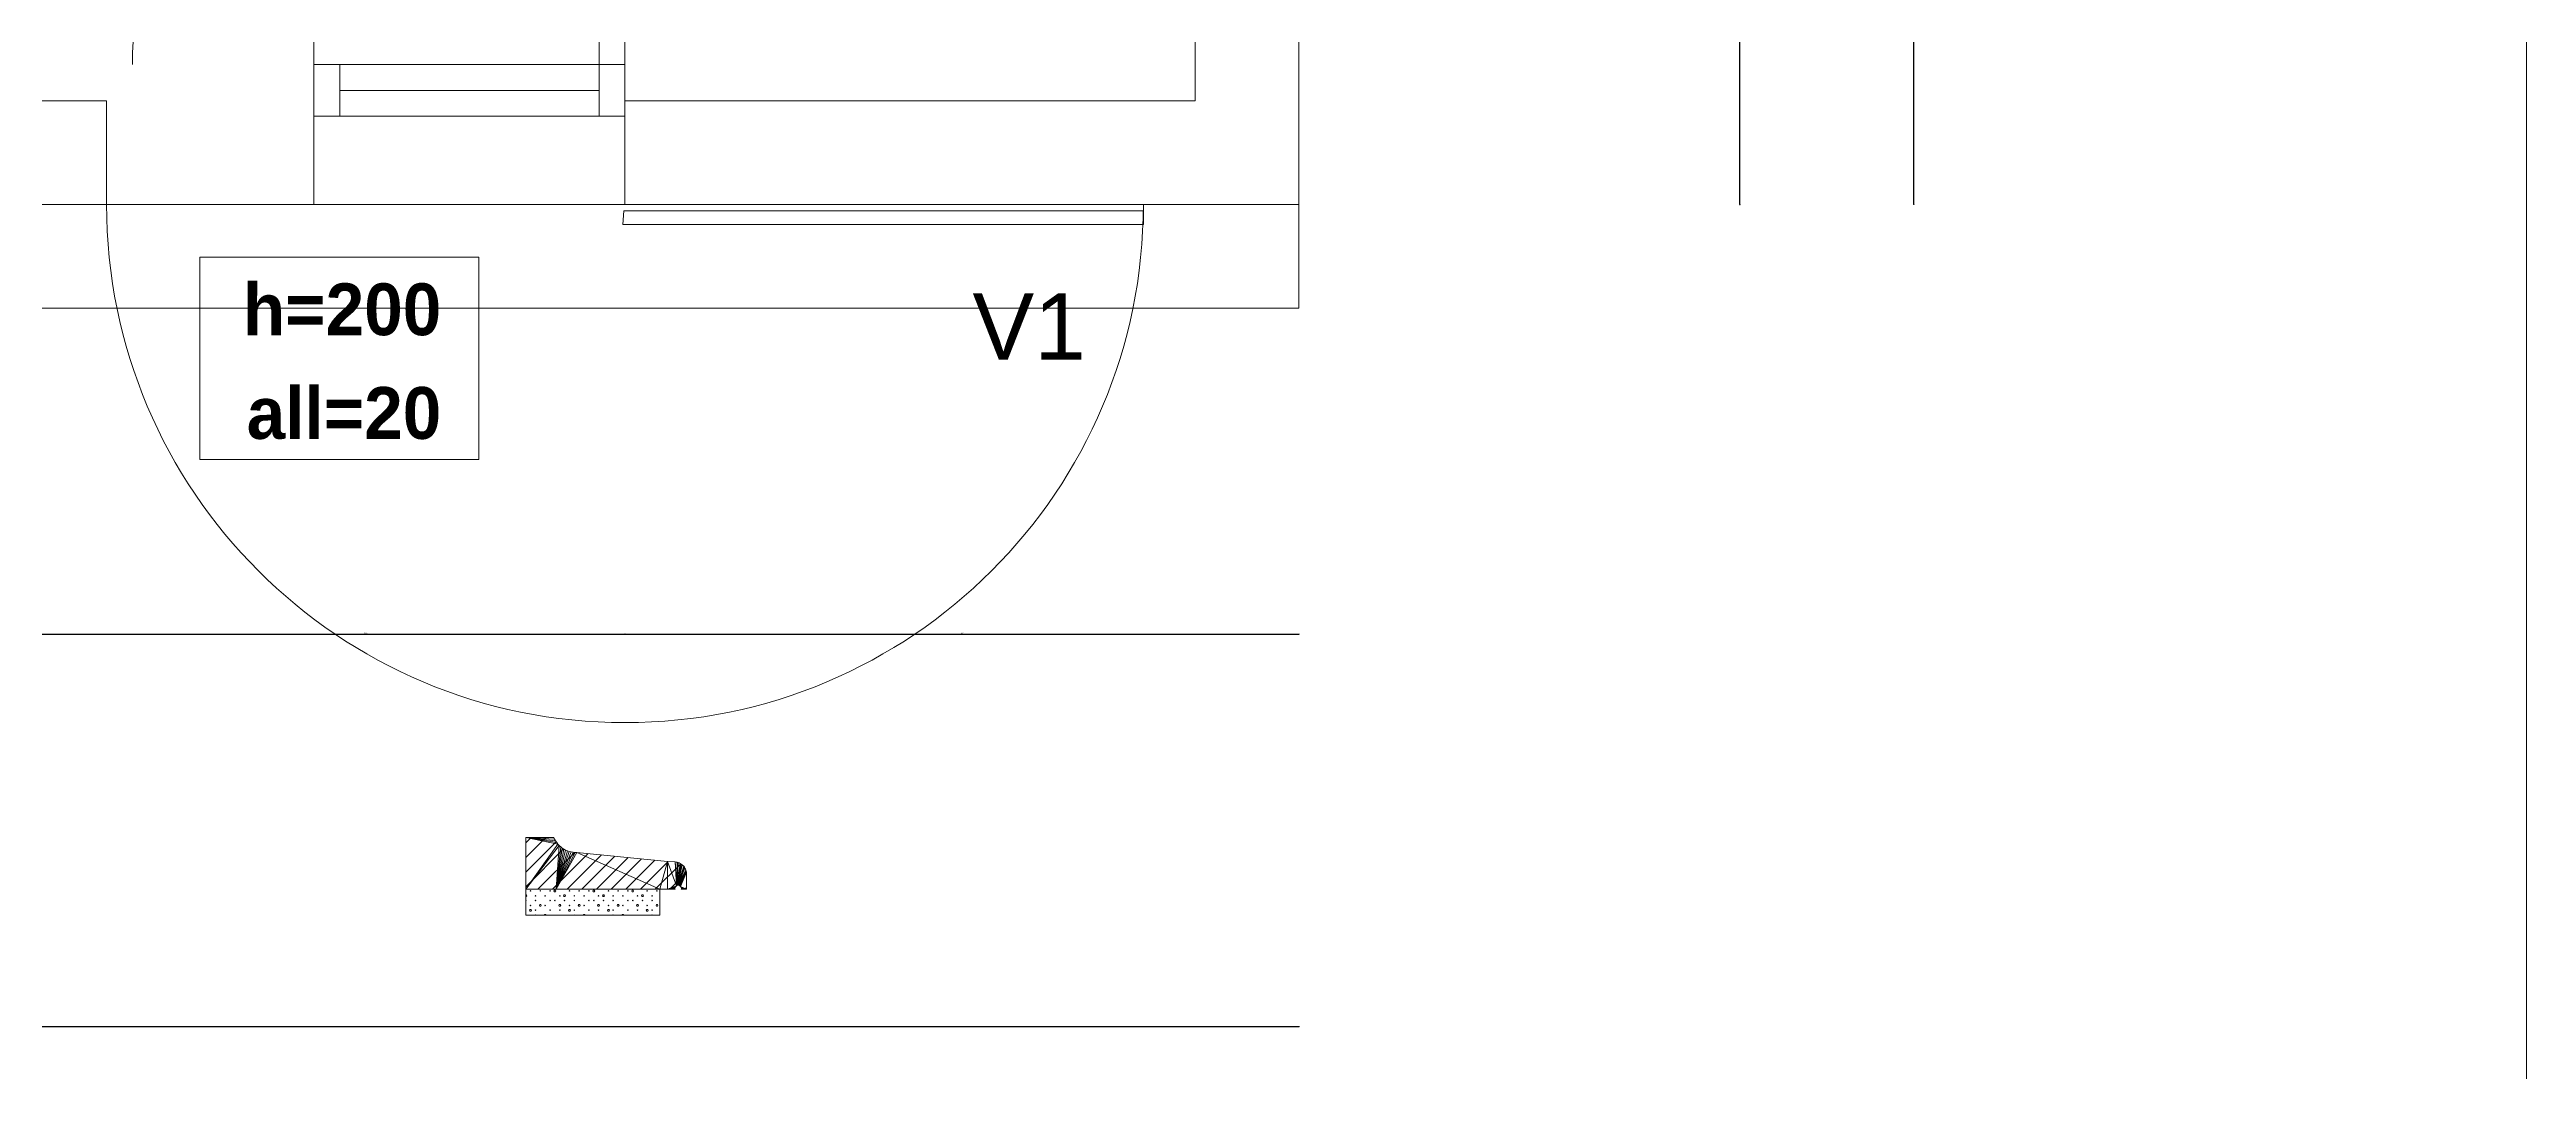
# Model space of a CAD drawing. Header units: metres. Extents: x -12536 to 12621, y -17191 to 9596.
# Drawn here: x -6830 to -6352.2, y -3710.7 to -3513.5 of the extents above; entities that cross this region are included whole.
import ezdxf
from ezdxf.lldxf.tags import DXFTag

# ---------------------------------------------------------------- set-up
doc = ezdxf.new("R2010")
doc.units = ezdxf.units.M
doc.header["$MEASUREMENT"] = 0
doc.header["$PDMODE"] = 2
doc.header["$PDSIZE"] = 0.25
doc.layers.add('Calque commun', color=7, linetype='Continuous')
doc.layers.add('Textes', color=7, linetype='Continuous')
doc.styles.add('Arial', font='arial.ttf', dxfattribs={"height": 0.128})
doc.styles.add('Century Gothic2', font='GOTHICB.TTF', dxfattribs={"height": 0.313})
doc.styles.add('Century Gothic6', font='GOTHIC.TTF', dxfattribs={"height": 0.18})
tags = doc.linetypes.add('HIDDEN', pattern=[0.375, 0.25, -0.125]).pattern_tags.tags
tags[6:7] = [DXFTag(74, 4), DXFTag(75, 0), DXFTag(340, '0'), DXFTag(46, 1.0), DXFTag(50, 0.0), DXFTag(44, 0.0), DXFTag(45, 0.0)]
tags[4:5] = [DXFTag(74, 4), DXFTag(75, 0), DXFTag(340, '0'), DXFTag(46, 1.0), DXFTag(50, 0.0), DXFTag(44, 0.0), DXFTag(45, 0.0)]
tags = doc.linetypes.add('HIDDEN2', pattern=[0.1875, 0.125, -0.0625]).pattern_tags.tags
tags[6:7] = [DXFTag(74, 4), DXFTag(75, 0), DXFTag(340, '0'), DXFTag(46, 1.0), DXFTag(50, 0.0), DXFTag(44, 0.0), DXFTag(45, 0.0)]
tags[4:5] = [DXFTag(74, 4), DXFTag(75, 0), DXFTag(340, '0'), DXFTag(46, 1.0), DXFTag(50, 0.0), DXFTag(44, 0.0), DXFTag(45, 0.0)]
doc.dimstyles.new('DIM7', dxfattribs={"dimtxt": 0.18, "dimasz": 0.035, "dimexe": 0.05, "dimexo": 0, "dimgap": 0.05, "dimtad": 1, "dimzin": 1, "dimdsep": 46, "dimtxsty": 'Century Gothic6', "dimblk": 'ORIGIN', "dimcen": 0.09, "dimdle": 0.05, "dimadec": 0, "dimazin": 0, "dimtfac": 1, "dimtdec": 4, "dimtix": 1, "dimtofl": 0, "dimtmove": 0, "dimatfit": 3, "dimfxl": 0.05, "dimfxlon": 1, "dimfrac": 2, "dimtolj": 1, "dimtzin": 0, "dimarcsym": 2})

# ---------------------------------------------------------------- blocks, each defined once
blk = doc.blocks.new('Block18105')
at = {"layer": 'Calque commun', "color": 7, "linetype": 'Continuous', "lineweight": 5}
blk.add_line((27.034, -31.2507), (27.034, -27.7707), dxfattribs=at)
at = {"layer": 'Calque commun', "color": 7, "linetype": 'Continuous', "lineweight": 20}
blk.add_line((27.234, -31.4506), (27.234, -27.7707), dxfattribs=at)
blk = doc.blocks.new('Block18108')
at = {"layer": 'Calque commun', "color": 7, "linetype": 'Continuous', "lineweight": 5}
for p, q in [((22.934, -31.2507), (24.934, -31.2507)), ((25.934, -31.2507), (27.034, -31.2507))]:
    blk.add_line(p, q, dxfattribs=at)
at = {"layer": 'Calque commun', "color": 7, "linetype": 'Continuous', "lineweight": 20}
for p, q in [((22.934, -31.4506), (24.934, -31.4506)), ((25.934, -31.4506), (27.234, -31.4506))]:
    blk.add_line(p, q, dxfattribs=at)
blk = doc.blocks.new('_ORIGIN')
at = {"color": 0, "linetype": 'ByBlock', "lineweight": -2}
blk.add_line((0, 0), (-1, 0), dxfattribs=at)
blk.add_circle((0, 0), 0.5, dxfattribs=at)
blk = doc.blocks.new('*D1412')
at = {"layer": 'Calque commun', "color": 0, "linetype": 'ByBlock', "lineweight": -2, "transparency": 16777216}
for p, q in [((-6819.04, -3626.19), (-6819.04, -3626.29)), ((-6819, -3626.24), (-6719.07, -3626.24)), ((-6719.04, -3626.24), (-6719.07, -3626.24)), ((-6719.04, -3626.19), (-6719.04, -3626.29))]:
    blk.add_line(p, q, dxfattribs=at)
at = {"layer": 'Calque commun', "color": 0, "linetype": 'Continuous', "lineweight": -2, "transparency": 16777216}
blk.add_line((-6719, -3626.24), (-6718.97, -3626.24), dxfattribs=at)
at = {"layer": 'Defpoints', "color": 0, "linetype": 'Continuous', "transparency": 16777216}
for p in [(-6819.04, -3543.34), (-6719.04, -3543.34), (-6719.04, -3626.24)]:
    blk.add_point(p, dxfattribs=at)
at = {"layer": 'Calque commun', "color": 0, "linetype": 'Continuous', "lineweight": -2, "transparency": 16777216, "xscale": 0.03500000014901161, "yscale": 0.03500000014901161, "zscale": 0.03500000014901161, "rotation": 180}
for p in [(-6819.04, -3626.24), (-6719.04, -3626.24)]:
    blk.add_blockref('_ORIGIN', p, dxfattribs=at)
at = {"layer": 'Calque commun', "color": 0, "linetype": 'Continuous', "lineweight": 5, "transparency": 16777216, "insert": (-6769.04, -3626.19), "char_height": 0.18, "attachment_point": 8, "line_spacing_factor": 0.773441, "style": 'Century Gothic6'}
blk.add_mtext('\\A1;100.00', dxfattribs=at)
blk = doc.blocks.new('*D1413')
at = {"layer": 'Calque commun', "color": 0, "linetype": 'ByBlock', "lineweight": -2, "transparency": 16777216}
for p, q in [((-6719.04, -3626.19), (-6719.04, -3626.29)), ((-6719, -3626.24), (-6589.07, -3626.24)), ((-6589.04, -3626.24), (-6589.07, -3626.24)), ((-6589.04, -3626.19), (-6589.04, -3626.29))]:
    blk.add_line(p, q, dxfattribs=at)
at = {"layer": 'Calque commun', "color": 0, "linetype": 'Continuous', "lineweight": -2, "transparency": 16777216}
blk.add_line((-6589, -3626.24), (-6588.97, -3626.24), dxfattribs=at)
at = {"layer": 'Defpoints', "color": 0, "linetype": 'Continuous', "transparency": 16777216}
for p in [(-6719.04, -3543.34), (-6589.04, -3543.34), (-6589.04, -3626.24)]:
    blk.add_point(p, dxfattribs=at)
at = {"layer": 'Calque commun', "color": 0, "linetype": 'Continuous', "lineweight": -2, "transparency": 16777216, "xscale": 0.03500000014901161, "yscale": 0.03500000014901161, "zscale": 0.03500000014901161, "rotation": 180}
for p in [(-6719.04, -3626.24), (-6589.04, -3626.24)]:
    blk.add_blockref('_ORIGIN', p, dxfattribs=at)
at = {"layer": 'Calque commun', "color": 0, "linetype": 'Continuous', "lineweight": 5, "transparency": 16777216, "insert": (-6654.04, -3626.19), "char_height": 0.18, "attachment_point": 8, "line_spacing_factor": 0.773441, "style": 'Century Gothic6'}
blk.add_mtext('\\A1;130.00', dxfattribs=at)
blk = doc.blocks.new('@PRES_1_$$_1-47')
at = {"layer": 'Calque commun', "color": 5, "linetype": 'Continuous', "lineweight": 5}
for p, q in [((0, 0.32), (0.6, 0.32)), ((0.6, 0.15), (0, 0.15)), ((0.05, 0.05), (0.05, 0.15)), ((0.55, 0.15), (0.55, 0.05)), ((0.05, 0.1), (0.55, 0.1)), ((0.6, 0.05), (0, 0.05)), ((0, 0), (0.6, 0))]:
    blk.add_line(p, q, dxfattribs=at)
blk = doc.blocks.new('@PRES_1_$$_1-48')
at = {"layer": 'Calque commun', "color": 7, "linetype": 'Continuous', "lineweight": 5}
blk.add_line((0, 0), (0, 0.32), dxfattribs=at)
blk = doc.blocks.new('@PRES_1_$$_1-49')
at = {"layer": 'Calque commun', "color": 7, "linetype": 'Continuous', "lineweight": 5}
blk.add_line((0, 0), (0, 0.32), dxfattribs=at)
blk = doc.blocks.new('INTER_2D_COMB17')
at = {"layer": 'Calque commun', "color": 0, "linetype": 'ByBlock', "lineweight": -2}
for name in ['@PRES_1_$$_1-47', '@PRES_1_$$_1-48']:
    blk.add_blockref(name, (0, 0), dxfattribs=at)
at = {"layer": 'Calque commun', "color": 0, "linetype": 'ByBlock', "lineweight": -2, "extrusion": (0, 0, -1), "xscale": -1, "yscale": -1, "zscale": -1, "rotation": 180}
blk.add_blockref('@PRES_1_$$_1-49', (-0.6, 0), dxfattribs=at)
blk = doc.blocks.new('PLACED_COMB17')
at = {"layer": 'Calque commun', "color": 0, "linetype": 'ByBlock', "lineweight": -2}
blk.add_blockref('INTER_2D_COMB17', (0, 0), dxfattribs=at)
blk = doc.blocks.new('*D1566')
at = {"layer": 'Calque commun', "color": 0, "linetype": 'ByBlock', "lineweight": -2, "transparency": 16777216}
for p, q in [((-7019.04, -3626.19), (-7019.04, -3626.29)), ((-7019, -3626.24), (-6819.07, -3626.24)), ((-6819.04, -3626.24), (-6819.07, -3626.24)), ((-6819.04, -3626.19), (-6819.04, -3626.29))]:
    blk.add_line(p, q, dxfattribs=at)
at = {"layer": 'Calque commun', "color": 0, "linetype": 'Continuous', "lineweight": -2, "transparency": 16777216}
blk.add_line((-6819, -3626.24), (-6818.97, -3626.24), dxfattribs=at)
at = {"layer": 'Defpoints', "color": 0, "linetype": 'Continuous', "transparency": 16777216}
for p in [(-7019.04, -3543.34), (-6819.04, -3543.34), (-6819.04, -3626.24)]:
    blk.add_point(p, dxfattribs=at)
at = {"layer": 'Calque commun', "color": 0, "linetype": 'Continuous', "lineweight": -2, "transparency": 16777216, "xscale": 0.03500000014901161, "yscale": 0.03500000014901161, "zscale": 0.03500000014901161, "rotation": 180}
for p in [(-7019.04, -3626.24), (-6819.04, -3626.24)]:
    blk.add_blockref('_ORIGIN', p, dxfattribs=at)
at = {"layer": 'Calque commun', "color": 0, "linetype": 'Continuous', "lineweight": 5, "transparency": 16777216, "insert": (-6919.04, -3626.19), "char_height": 0.18, "attachment_point": 8, "line_spacing_factor": 0.773441, "style": 'Century Gothic6'}
blk.add_mtext('\\A1;200.00', dxfattribs=at)
blk = doc.blocks.new('*D1740')
at = {"layer": 'Calque commun', "color": 0, "linetype": 'ByBlock', "lineweight": -2, "transparency": 16777216}
for p, q in [((-6504.01, -3175.35), (-6503.91, -3175.35)), ((-6503.96, -3175.35), (-6503.96, -3175.38)), ((-6503.96, -3543.31), (-6503.96, -3175.38)), ((-6504.01, -3543.34), (-6503.91, -3543.34))]:
    blk.add_line(p, q, dxfattribs=at)
at = {"layer": 'Calque commun', "color": 0, "linetype": 'Continuous', "lineweight": -2, "transparency": 16777216}
blk.add_line((-6503.96, -3175.31), (-6503.96, -3175.28), dxfattribs=at)
at = {"layer": 'Defpoints', "color": 0, "linetype": 'Continuous', "transparency": 16777216}
for p in [(-6569.04, -3175.35), (-6503.96, -3175.35), (-6569.04, -3543.34)]:
    blk.add_point(p, dxfattribs=at)
at = {"layer": 'Calque commun', "color": 0, "linetype": 'Continuous', "lineweight": -2, "transparency": 16777216, "xscale": 0.03500000014901161, "yscale": 0.03500000014901161, "zscale": 0.03500000014901161, "rotation": 270}
for p in [(-6503.96, -3175.35), (-6503.96, -3543.34)]:
    blk.add_blockref('_ORIGIN', p, dxfattribs=at)
at = {"layer": 'Calque commun', "color": 0, "linetype": 'Continuous', "lineweight": 5, "transparency": 16777216, "insert": (-6504.01, -3359.35), "char_height": 0.18, "attachment_point": 8, "rotation": 90, "line_spacing_factor": 0.773441, "style": 'Century Gothic6'}
blk.add_mtext('\\A1;368.00', dxfattribs=at)
blk = doc.blocks.new('*D1762')
at = {"layer": 'Calque commun', "color": 0, "linetype": 'ByBlock', "lineweight": -2, "transparency": 16777216}
for p, q in [((-6470.38, -2643.34), (-6470.48, -2643.34)), ((-6470.43, -2643.34), (-6470.43, -2643.38)), ((-6470.43, -3543.31), (-6470.43, -2643.38)), ((-6470.38, -3543.34), (-6470.48, -3543.34))]:
    blk.add_line(p, q, dxfattribs=at)
at = {"layer": 'Calque commun', "color": 0, "linetype": 'Continuous', "lineweight": -2, "transparency": 16777216}
blk.add_line((-6470.43, -2643.31), (-6470.43, -2643.27), dxfattribs=at)
at = {"layer": 'Defpoints', "color": 0, "linetype": 'Continuous', "transparency": 16777216}
for p in [(-6470.43, -2643.34), (-6427.5, -2643.34), (-6427.5, -3543.34)]:
    blk.add_point(p, dxfattribs=at)
at = {"layer": 'Calque commun', "color": 0, "linetype": 'Continuous', "lineweight": -2, "transparency": 16777216, "xscale": 0.03500000014901161, "yscale": 0.03500000014901161, "zscale": 0.03500000014901161, "rotation": 270}
for p in [(-6470.43, -2643.34), (-6470.43, -3543.34)]:
    blk.add_blockref('_ORIGIN', p, dxfattribs=at)
at = {"layer": 'Calque commun', "color": 0, "linetype": 'Continuous', "lineweight": 5, "transparency": 16777216, "insert": (-6470.48, -3093.34), "char_height": 0.18, "attachment_point": 8, "rotation": 90, "line_spacing_factor": 0.773441, "style": 'Century Gothic6'}
blk.add_mtext('\\A1;900.00', dxfattribs=at)
blk = doc.blocks.new('*D1776')
at = {"layer": 'Calque commun', "color": 0, "linetype": 'ByBlock', "lineweight": -2, "transparency": 16777216}
for p, q in [((-7889.03, -3701.93), (-7889.03, -3702.03)), ((-7889, -3701.98), (-6589.07, -3701.98)), ((-6589.04, -3701.98), (-6589.07, -3701.98)), ((-6589.04, -3701.93), (-6589.04, -3702.03))]:
    blk.add_line(p, q, dxfattribs=at)
at = {"layer": 'Calque commun', "color": 0, "linetype": 'Continuous', "lineweight": -2, "transparency": 16777216}
blk.add_line((-6589, -3701.98), (-6588.97, -3701.98), dxfattribs=at)
at = {"layer": 'Defpoints', "color": 0, "linetype": 'Continuous', "transparency": 16777216}
for p in [(-7889.03, -3628.75), (-6589.04, -3628.75), (-6589.04, -3701.98)]:
    blk.add_point(p, dxfattribs=at)
at = {"layer": 'Calque commun', "color": 0, "linetype": 'Continuous', "lineweight": -2, "transparency": 16777216, "xscale": 0.03500000014901161, "yscale": 0.03500000014901161, "zscale": 0.03500000014901161, "rotation": 180}
for p in [(-7889.03, -3701.98), (-6589.04, -3701.98)]:
    blk.add_blockref('_ORIGIN', p, dxfattribs=at)
at = {"layer": 'Calque commun', "color": 0, "linetype": 'Continuous', "lineweight": 5, "transparency": 16777216, "insert": (-7239.04, -3701.93), "char_height": 0.18, "attachment_point": 8, "line_spacing_factor": 0.773441, "style": 'Century Gothic6'}
blk.add_mtext('\\A1;1300.00', dxfattribs=at)
blk = doc.blocks.new('Block58384')
at = {"layer": 'Calque commun', "color": 7, "linetype": 'Continuous', "lineweight": 5}
for p, q in [((25.7514, -32.7752), (25.752, -32.7746)), ((25.752, -32.7759), (25.7514, -32.7752)), ((25.752, -32.7746), (25.7526, -32.7752)), ((25.7526, -32.7752), (25.752, -32.7759)), ((25.7701, -32.7752), (25.7707, -32.7746)), ((25.7707, -32.7759), (25.7701, -32.7752)), ((25.7707, -32.7746), (25.7714, -32.7752)), ((25.7714, -32.7752), (25.7707, -32.7759)), ((25.7888, -32.7752), (25.7895, -32.7746)), ((25.7895, -32.7759), (25.7888, -32.7752)), ((25.7895, -32.7746), (25.7901, -32.7752)), ((25.7901, -32.7752), (25.7895, -32.7759)), ((25.797, -32.7752), (25.7979, -32.7736)), ((25.7979, -32.7769), (25.797, -32.7752)), ((25.7979, -32.7736), (25.7998, -32.7736)), ((25.7998, -32.7769), (25.7979, -32.7769)), ((25.7998, -32.7736), (25.8007, -32.7752)), ((25.8007, -32.7752), (25.7998, -32.7769)), ((25.8264, -32.7752), (25.827, -32.7746)), ((25.827, -32.7759), (25.8264, -32.7752)), ((25.827, -32.7746), (25.8276, -32.7752)), ((25.8276, -32.7752), (25.827, -32.7759)), ((25.8451, -32.7752), (25.8457, -32.7746)), ((25.8457, -32.7759), (25.8451, -32.7752)), ((25.8457, -32.7746), (25.8464, -32.7752)), ((25.8464, -32.7752), (25.8457, -32.7759)), ((25.8639, -32.7752), (25.8645, -32.7746)), ((25.8645, -32.7759), (25.8639, -32.7752)), ((25.8645, -32.7746), (25.8651, -32.7752)), ((25.8651, -32.7752), (25.8645, -32.7759)), ((25.872, -32.7752), (25.8729, -32.7736)), ((25.8729, -32.7769), (25.872, -32.7752)), ((25.8729, -32.7736), (25.8748, -32.7736)), ((25.8748, -32.7769), (25.8729, -32.7769)), ((25.8748, -32.7736), (25.8757, -32.7752)), ((25.8757, -32.7752), (25.8748, -32.7769)), ((25.9014, -32.7752), (25.902, -32.7746)), ((25.902, -32.7759), (25.9014, -32.7752)), ((25.902, -32.7746), (25.9026, -32.7752)), ((25.9026, -32.7752), (25.902, -32.7759)), ((25.9201, -32.7752), (25.9207, -32.7746)), ((25.9207, -32.7759), (25.9201, -32.7752)), ((25.9207, -32.7746), (25.9214, -32.7752)), ((25.9214, -32.7752), (25.9207, -32.7759)), ((25.9389, -32.7752), (25.9395, -32.7746)), ((25.9395, -32.7759), (25.9389, -32.7752)), ((25.9395, -32.7746), (25.9401, -32.7752)), ((25.9401, -32.7752), (25.9395, -32.7759)), ((25.947, -32.7752), (25.9479, -32.7736)), ((25.9479, -32.7769), (25.947, -32.7752)), ((25.9479, -32.7736), (25.9498, -32.7736)), ((25.9498, -32.7769), (25.9479, -32.7769)), ((25.9498, -32.7736), (25.9507, -32.7752)), ((25.9507, -32.7752), (25.9498, -32.7769)), ((25.9763, -32.7752), (25.977, -32.7746)), ((25.977, -32.7759), (25.9763, -32.7752)), ((25.977, -32.7746), (25.9776, -32.7752)), ((25.9776, -32.7752), (25.977, -32.7759)), ((25.9951, -32.7752), (25.9957, -32.7746)), ((25.9957, -32.7759), (25.9951, -32.7752)), ((25.9957, -32.7746), (25.9964, -32.7752)), ((25.9964, -32.7752), (25.9957, -32.7759)), ((25.7435, -32.783), (25.7426, -32.783)), ((25.7426, -32.7862), (25.7435, -32.7862)), ((25.7432, -32.794), (25.7426, -32.7934)), ((25.7426, -32.7946), (25.7432, -32.794)), ((25.7445, -32.7846), (25.7435, -32.783)), ((25.7435, -32.7862), (25.7445, -32.7846)), ((25.7501, -32.8127), (25.751, -32.8111)), ((25.751, -32.8144), (25.7501, -32.8127)), ((25.751, -32.8111), (25.7529, -32.8111)), ((25.7529, -32.8144), (25.751, -32.8144)), ((25.7514, -32.8034), (25.752, -32.8027)), ((25.752, -32.804), (25.7514, -32.8034)), ((25.752, -32.8027), (25.7526, -32.8034)), ((25.7526, -32.8034), (25.752, -32.804)), ((25.7529, -32.8111), (25.7539, -32.8127)), ((25.7539, -32.8127), (25.7529, -32.8144)), ((25.7607, -32.7846), (25.7614, -32.784)), ((25.7614, -32.7852), (25.7607, -32.7846)), ((25.7607, -32.794), (25.7614, -32.7934)), ((25.7614, -32.7946), (25.7607, -32.794)), ((25.7607, -32.8127), (25.7614, -32.8121)), ((25.7614, -32.8134), (25.7607, -32.8127)), ((25.7607, -32.8221), (25.7614, -32.8215)), ((25.7614, -32.784), (25.762, -32.7846)), ((25.762, -32.7846), (25.7614, -32.7852)), ((25.7614, -32.7934), (25.762, -32.794)), ((25.762, -32.794), (25.7614, -32.7946)), ((25.7614, -32.8121), (25.762, -32.8127)), ((25.762, -32.8127), (25.7614, -32.8134)), ((25.7614, -32.8215), (25.762, -32.8221)), ((25.7689, -32.8034), (25.7698, -32.8018)), ((25.7698, -32.805), (25.7689, -32.8034)), ((25.7698, -32.8018), (25.7717, -32.8018)), ((25.7717, -32.805), (25.7698, -32.805)), ((25.7717, -32.8018), (25.7726, -32.8034)), ((25.7726, -32.8034), (25.7717, -32.805)), ((25.7782, -32.8221), (25.7792, -32.8205)), ((25.7792, -32.8205), (25.781, -32.8205)), ((25.7795, -32.7846), (25.7801, -32.784)), ((25.7801, -32.7852), (25.7795, -32.7846)), ((25.7795, -32.8034), (25.7801, -32.8027)), ((25.7801, -32.804), (25.7795, -32.8034)), ((25.7801, -32.784), (25.7807, -32.7846)), ((25.7807, -32.7846), (25.7801, -32.7852)), ((25.7801, -32.8027), (25.7807, -32.8034)), ((25.7807, -32.8034), (25.7801, -32.804)), ((25.781, -32.8205), (25.782, -32.8221)), ((25.7888, -32.794), (25.7895, -32.7934)), ((25.7895, -32.7946), (25.7888, -32.794)), ((25.7888, -32.8127), (25.7895, -32.8121)), ((25.7895, -32.8134), (25.7888, -32.8127)), ((25.7895, -32.7934), (25.7901, -32.794)), ((25.7901, -32.794), (25.7895, -32.7946)), ((25.7895, -32.8121), (25.7901, -32.8127)), ((25.7901, -32.8127), (25.7895, -32.8134)), ((25.7982, -32.794), (25.7989, -32.7934)), ((25.7989, -32.7946), (25.7982, -32.794)), ((25.7989, -32.7934), (25.7995, -32.794)), ((25.7995, -32.794), (25.7989, -32.7946)), ((25.8064, -32.8034), (25.8073, -32.8018)), ((25.8073, -32.805), (25.8064, -32.8034)), ((25.8073, -32.8018), (25.8092, -32.8018)), ((25.8092, -32.805), (25.8073, -32.805)), ((25.8076, -32.7846), (25.8082, -32.784)), ((25.8082, -32.7852), (25.8076, -32.7846)), ((25.8076, -32.8127), (25.8082, -32.8121)), ((25.8082, -32.8134), (25.8076, -32.8127)), ((25.8082, -32.784), (25.8089, -32.7846)), ((25.8089, -32.7846), (25.8082, -32.7852)), ((25.8082, -32.8121), (25.8089, -32.8127)), ((25.8089, -32.8127), (25.8082, -32.8134)), ((25.8092, -32.8018), (25.8101, -32.8034)), ((25.8101, -32.8034), (25.8092, -32.805)), ((25.8157, -32.7846), (25.8167, -32.783)), ((25.8167, -32.7862), (25.8157, -32.7846)), ((25.8167, -32.783), (25.8176, -32.783)), ((25.8176, -32.7862), (25.8167, -32.7862)), ((25.817, -32.794), (25.8176, -32.7934)), ((25.8176, -32.7946), (25.817, -32.794)), ((25.8185, -32.783), (25.8176, -32.783)), ((25.8176, -32.7862), (25.8185, -32.7862)), ((25.8182, -32.794), (25.8176, -32.7934)), ((25.8176, -32.7946), (25.8182, -32.794)), ((25.8195, -32.7846), (25.8185, -32.783)), ((25.8185, -32.7862), (25.8195, -32.7846)), ((25.8251, -32.8127), (25.826, -32.8111)), ((25.826, -32.8144), (25.8251, -32.8127)), ((25.826, -32.8111), (25.8279, -32.8111)), ((25.8279, -32.8144), (25.826, -32.8144)), ((25.8264, -32.8034), (25.827, -32.8027)), ((25.827, -32.804), (25.8264, -32.8034)), ((25.827, -32.8027), (25.8276, -32.8034)), ((25.8276, -32.8034), (25.827, -32.804)), ((25.8279, -32.8111), (25.8289, -32.8127)), ((25.8289, -32.8127), (25.8279, -32.8144)), ((25.8357, -32.7846), (25.8363, -32.784)), ((25.8363, -32.7852), (25.8357, -32.7846)), ((25.8357, -32.794), (25.8363, -32.7934)), ((25.8363, -32.7946), (25.8357, -32.794)), ((25.8357, -32.8127), (25.8363, -32.8121)), ((25.8363, -32.8134), (25.8357, -32.8127)), ((25.8357, -32.8221), (25.8363, -32.8215)), ((25.8363, -32.784), (25.837, -32.7846)), ((25.837, -32.7846), (25.8363, -32.7852)), ((25.8363, -32.7934), (25.837, -32.794)), ((25.837, -32.794), (25.8363, -32.7946)), ((25.8363, -32.8121), (25.837, -32.8127)), ((25.837, -32.8127), (25.8363, -32.8134)), ((25.8363, -32.8215), (25.837, -32.8221)), ((25.8439, -32.8034), (25.8448, -32.8018)), ((25.8448, -32.805), (25.8439, -32.8034)), ((25.8448, -32.8018), (25.8467, -32.8018)), ((25.8467, -32.805), (25.8448, -32.805)), ((25.8467, -32.8018), (25.8476, -32.8034)), ((25.8476, -32.8034), (25.8467, -32.805)), ((25.8532, -32.8221), (25.8542, -32.8205)), ((25.8542, -32.8205), (25.856, -32.8205)), ((25.8545, -32.7846), (25.8551, -32.784)), ((25.8551, -32.7852), (25.8545, -32.7846)), ((25.8545, -32.8034), (25.8551, -32.8027)), ((25.8551, -32.804), (25.8545, -32.8034)), ((25.8551, -32.784), (25.8557, -32.7846)), ((25.8557, -32.7846), (25.8551, -32.7852)), ((25.8551, -32.8027), (25.8557, -32.8034)), ((25.8557, -32.8034), (25.8551, -32.804)), ((25.856, -32.8205), (25.857, -32.8221)), ((25.8639, -32.794), (25.8645, -32.7934)), ((25.8645, -32.7946), (25.8639, -32.794)), ((25.8639, -32.8127), (25.8645, -32.8121)), ((25.8645, -32.8134), (25.8639, -32.8127)), ((25.8645, -32.7934), (25.8651, -32.794)), ((25.8651, -32.794), (25.8645, -32.7946)), ((25.8645, -32.8121), (25.8651, -32.8127)), ((25.8651, -32.8127), (25.8645, -32.8134)), ((25.8732, -32.794), (25.8739, -32.7934)), ((25.8739, -32.7946), (25.8732, -32.794)), ((25.8739, -32.7934), (25.8745, -32.794)), ((25.8745, -32.794), (25.8739, -32.7946)), ((25.8813, -32.8034), (25.8823, -32.8018)), ((25.8823, -32.805), (25.8813, -32.8034)), ((25.8823, -32.8018), (25.8842, -32.8018)), ((25.8842, -32.805), (25.8823, -32.805)), ((25.8826, -32.7846), (25.8832, -32.784)), ((25.8832, -32.7852), (25.8826, -32.7846)), ((25.8826, -32.8127), (25.8832, -32.8121)), ((25.8832, -32.8134), (25.8826, -32.8127)), ((25.8832, -32.784), (25.8839, -32.7846)), ((25.8839, -32.7846), (25.8832, -32.7852)), ((25.8832, -32.8121), (25.8839, -32.8127)), ((25.8839, -32.8127), (25.8832, -32.8134)), ((25.8842, -32.8018), (25.8851, -32.8034)), ((25.8851, -32.8034), (25.8842, -32.805)), ((25.8907, -32.7846), (25.8917, -32.783)), ((25.8917, -32.7862), (25.8907, -32.7846)), ((25.8917, -32.783), (25.8926, -32.783)), ((25.8926, -32.7862), (25.8917, -32.7862)), ((25.892, -32.794), (25.8926, -32.7934)), ((25.8926, -32.7946), (25.892, -32.794)), ((25.8935, -32.783), (25.8926, -32.783)), ((25.8926, -32.7862), (25.8935, -32.7862)), ((25.8932, -32.794), (25.8926, -32.7934)), ((25.8926, -32.7946), (25.8932, -32.794)), ((25.8945, -32.7846), (25.8935, -32.783)), ((25.8935, -32.7862), (25.8945, -32.7846)), ((25.9001, -32.8127), (25.901, -32.8111)), ((25.901, -32.8144), (25.9001, -32.8127)), ((25.901, -32.8111), (25.9029, -32.8111)), ((25.9029, -32.8144), (25.901, -32.8144)), ((25.9014, -32.8034), (25.902, -32.8027)), ((25.902, -32.804), (25.9014, -32.8034)), ((25.902, -32.8027), (25.9026, -32.8034)), ((25.9026, -32.8034), (25.902, -32.804)), ((25.9029, -32.8111), (25.9039, -32.8127)), ((25.9039, -32.8127), (25.9029, -32.8144)), ((25.9107, -32.7846), (25.9114, -32.784)), ((25.9114, -32.7852), (25.9107, -32.7846)), ((25.9107, -32.794), (25.9114, -32.7934)), ((25.9114, -32.7946), (25.9107, -32.794)), ((25.9107, -32.8127), (25.9114, -32.8121)), ((25.9114, -32.8134), (25.9107, -32.8127)), ((25.9107, -32.8221), (25.9114, -32.8215)), ((25.9114, -32.784), (25.912, -32.7846)), ((25.912, -32.7846), (25.9114, -32.7852)), ((25.9114, -32.7934), (25.912, -32.794)), ((25.912, -32.794), (25.9114, -32.7946)), ((25.9114, -32.8121), (25.912, -32.8127)), ((25.912, -32.8127), (25.9114, -32.8134)), ((25.9114, -32.8215), (25.912, -32.8221)), ((25.9189, -32.8034), (25.9198, -32.8018)), ((25.9198, -32.805), (25.9189, -32.8034)), ((25.9198, -32.8018), (25.9217, -32.8018)), ((25.9217, -32.805), (25.9198, -32.805)), ((25.9217, -32.8018), (25.9226, -32.8034)), ((25.9226, -32.8034), (25.9217, -32.805)), ((25.9282, -32.8221), (25.9292, -32.8205)), ((25.9292, -32.8205), (25.931, -32.8205)), ((25.9295, -32.7846), (25.9301, -32.784)), ((25.9301, -32.7852), (25.9295, -32.7846)), ((25.9295, -32.8034), (25.9301, -32.8027)), ((25.9301, -32.804), (25.9295, -32.8034)), ((25.9301, -32.784), (25.9307, -32.7846)), ((25.9307, -32.7846), (25.9301, -32.7852)), ((25.9301, -32.8027), (25.9307, -32.8034)), ((25.9307, -32.8034), (25.9301, -32.804)), ((25.931, -32.8205), (25.932, -32.8221)), ((25.9389, -32.794), (25.9395, -32.7934)), ((25.9395, -32.7946), (25.9389, -32.794)), ((25.9389, -32.8127), (25.9395, -32.8121)), ((25.9395, -32.8134), (25.9389, -32.8127)), ((25.9395, -32.7934), (25.9401, -32.794)), ((25.9401, -32.794), (25.9395, -32.7946)), ((25.9395, -32.8121), (25.9401, -32.8127)), ((25.9401, -32.8127), (25.9395, -32.8134)), ((25.9482, -32.794), (25.9489, -32.7934)), ((25.9489, -32.7946), (25.9482, -32.794)), ((25.9489, -32.7934), (25.9495, -32.794)), ((25.9495, -32.794), (25.9489, -32.7946)), ((25.9564, -32.8034), (25.9573, -32.8018)), ((25.9573, -32.805), (25.9564, -32.8034)), ((25.9573, -32.8018), (25.9592, -32.8018)), ((25.9592, -32.805), (25.9573, -32.805)), ((25.9576, -32.7846), (25.9582, -32.784)), ((25.9582, -32.7852), (25.9576, -32.7846)), ((25.9576, -32.8127), (25.9582, -32.8121)), ((25.9582, -32.8134), (25.9576, -32.8127)), ((25.9582, -32.784), (25.9589, -32.7846)), ((25.9589, -32.7846), (25.9582, -32.7852)), ((25.9582, -32.8121), (25.9589, -32.8127)), ((25.9589, -32.8127), (25.9582, -32.8134)), ((25.9592, -32.8018), (25.9601, -32.8034)), ((25.9601, -32.8034), (25.9592, -32.805)), ((25.9657, -32.7846), (25.9667, -32.783)), ((25.9667, -32.7862), (25.9657, -32.7846)), ((25.9667, -32.783), (25.9676, -32.783)), ((25.9676, -32.7862), (25.9667, -32.7862)), ((25.967, -32.794), (25.9676, -32.7934)), ((25.9676, -32.7946), (25.967, -32.794)), ((25.9685, -32.783), (25.9676, -32.783)), ((25.9676, -32.7862), (25.9685, -32.7862)), ((25.9682, -32.794), (25.9676, -32.7934)), ((25.9676, -32.7946), (25.9682, -32.794)), ((25.9695, -32.7846), (25.9685, -32.783)), ((25.9685, -32.7862), (25.9695, -32.7846)), ((25.9751, -32.8127), (25.976, -32.8111)), ((25.976, -32.8144), (25.9751, -32.8127)), ((25.976, -32.8111), (25.9779, -32.8111)), ((25.9779, -32.8144), (25.976, -32.8144)), ((25.9763, -32.8034), (25.977, -32.8027)), ((25.977, -32.804), (25.9763, -32.8034)), ((25.977, -32.8027), (25.9776, -32.8034)), ((25.9776, -32.8034), (25.977, -32.804)), ((25.9779, -32.8111), (25.9789, -32.8127)), ((25.9789, -32.8127), (25.9779, -32.8144)), ((25.9857, -32.7846), (25.9864, -32.784)), ((25.9864, -32.7852), (25.9857, -32.7846)), ((25.9857, -32.794), (25.9864, -32.7934)), ((25.9864, -32.7946), (25.9857, -32.794)), ((25.9857, -32.8127), (25.9864, -32.8121)), ((25.9864, -32.8134), (25.9857, -32.8127)), ((25.9857, -32.8221), (25.9864, -32.8215)), ((25.9864, -32.784), (25.987, -32.7846)), ((25.987, -32.7846), (25.9864, -32.7852)), ((25.9864, -32.7934), (25.987, -32.794)), ((25.987, -32.794), (25.9864, -32.7946)), ((25.9864, -32.8121), (25.987, -32.8127)), ((25.987, -32.8127), (25.9864, -32.8134)), ((25.9864, -32.8215), (25.987, -32.8221)), ((25.9939, -32.8034), (25.9948, -32.8018)), ((25.9948, -32.805), (25.9939, -32.8034)), ((25.9948, -32.8018), (25.9967, -32.8018)), ((25.9967, -32.805), (25.9948, -32.805)), ((25.9967, -32.8018), (25.9976, -32.8034)), ((25.9976, -32.8034), (25.9967, -32.805))]:
    blk.add_line(p, q, dxfattribs=at)
blk = doc.blocks.new('pattern3')
at = {"layer": 'Calque commun', "color": 0, "linetype": 'ByBlock', "lineweight": -2}
blk.add_blockref('Block58384', (0, 0), dxfattribs=at)
at = {"layer": 'Calque commun', "color": 7, "linetype": 'Continuous', "lineweight": 20}
mesh = blk.add_polyface(dxfattribs=at)
corners = [(25.7426, -32.7721), (25.7426, -32.8221), (26.0011, -32.8221), (26.0011, -32.7721)]
mesh.append_faces([[corners[k] for k in face] for face in [(0, 1, 2, 3)]], dxfattribs={"color": 7})
blk = doc.blocks.new('hatch3')
at = {"layer": 'Calque commun', "color": 7, "linetype": 'Continuous', "lineweight": 5}
for p, q in [((25.7529, -32.6721), (25.7426, -32.6824)), ((25.7812, -32.6721), (25.7426, -32.7107)), ((25.8012, -32.6804), (25.7426, -32.739)), ((25.8156, -32.6943), (25.7426, -32.7673)), ((25.8372, -32.701), (25.766, -32.7721)), ((25.8633, -32.7032), (25.7943, -32.7721)), ((25.889, -32.7057), (25.8226, -32.7721)), ((25.9147, -32.7083), (25.8509, -32.7721)), ((25.9404, -32.7109), (25.8792, -32.7721)), ((25.9662, -32.7134), (25.9075, -32.7721)), ((25.9919, -32.716), (25.9357, -32.7721)), ((26.0176, -32.7185), (25.964, -32.7721)), ((26.0416, -32.7228), (25.9923, -32.7721)), ((26.0526, -32.7401), (26.0206, -32.7721)), ((26.0526, -32.7684), (26.0489, -32.7721))]:
    blk.add_line(p, q, dxfattribs=at)
at = {"layer": 'Calque commun', "color": 7, "linetype": 'Continuous', "lineweight": 20}
mesh = blk.add_polyface(dxfattribs=at)
corners = [(26.0401, -32.7656), (26.0412, -32.7666), (26.0526, -32.7392), (26.0526, -32.7721), (26.0426, -32.7692), (26.0428, -32.7706), (26.0161, -32.7721), (26.032, -32.7666), (26.0331, -32.7656), (26.0426, -32.7721), (25.8002, -32.6789), (25.7983, -32.6756), (25.7426, -32.6721), (26.0161, -32.7184), (26.0011, -32.7721), (26.0358, -32.7645), (26.0373, -32.7645), (25.8414, -32.701), (25.8377, -32.701), (25.8011, -32.7721), (26.0408, -32.7223), (26.0388, -32.7214), (26.0369, -32.7206), (26.0515, -32.7351), (26.0522, -32.7371), (25.8046, -32.685), (25.8023, -32.682), (26.0348, -32.72), (26.0327, -32.7196), (26.0306, -32.7193), (26.0421, -32.7678), (25.7426, -32.7721), (25.813, -32.6926), (25.81, -32.6903), (26.0443, -32.7247), (26.0426, -32.7234), (26.0473, -32.7277), (26.0486, -32.7294), (26.0497, -32.7312), (25.8161, -32.6946), (26.0344, -32.7649), (26.0388, -32.7649), (25.8229, -32.6979), (25.8195, -32.6964), (25.7968, -32.6721), (26.0311, -32.7678), (26.0459, -32.7262), (26.0304, -32.7706), (26.0306, -32.7692), (25.8339, -32.7007), (25.8072, -32.6877), (25.8302, -32.7001), (25.8265, -32.6991), (26.0306, -32.7721), (26.0507, -32.7331)]
mesh.append_faces([[corners[k] for k in face] for face in [(34, 36, 46), (38, 23, 54)]], dxfattribs={"vtx0": -1, "color": 7})
mesh.append_faces([[corners[k] for k in face] for face in [(6, 13, 14), (23, 15, 24), (31, 25, 12), (36, 15, 37), (19, 50, 31), (27, 40, 22), (20, 40, 35)]], dxfattribs={"vtx0": -1, "vtx1": -1, "color": 7})
mesh.append_faces([[corners[k] for k in face] for face in [(38, 15, 23), (34, 15, 36), (6, 8, 13), (27, 29, 40), (20, 22, 40)]], dxfattribs={"vtx0": -1, "vtx1": -1, "vtx2": -1, "color": 7})
mesh.append_faces([[corners[k] for k in face] for face in [(3, 4, 5), (6, 7, 8), (2, 15, 16), (3, 30, 4), (3, 1, 30), (35, 40, 15), (6, 45, 7), (6, 48, 45), (31, 50, 25), (19, 51, 52), (14, 13, 17)]], dxfattribs={"vtx0": -1, "vtx2": -1, "color": 7})
mesh.append_faces([[corners[k] for k in face] for face in [(53, 47, 6)]], dxfattribs={"vtx1": -1, "color": 7})
mesh.append_faces([[corners[k] for k in face] for face in [(0, 1, 2), (10, 11, 12), (17, 18, 19), (25, 26, 12), (32, 33, 19), (34, 35, 15), (39, 32, 19), (41, 0, 2), (26, 10, 12), (16, 41, 2), (42, 43, 19), (2, 24, 15), (43, 39, 19), (47, 48, 6), (18, 49, 19), (3, 2, 1), (49, 51, 19), (19, 14, 17), (38, 37, 15), (52, 42, 19), (29, 13, 8), (8, 40, 29), (33, 50, 19)]], dxfattribs={"vtx1": -1, "vtx2": -1, "color": 7})
mesh.append_faces([[corners[k] for k in face] for face in [(5, 9, 3), (20, 21, 22), (27, 28, 29), (11, 44, 12)]], dxfattribs={"vtx2": -1, "color": 7})

msp = doc.modelspace()

# ---------------------------------------------------------------- linework, layer by layer
at = {"layer": 'Calque commun', "color": 12, "linetype": 'Continuous', "lineweight": 20}
for p, q in [((-6609.036, -3175.346), (-6609.036, -3523.345)), ((-6719.036, -3523.345), (-6609.036, -3523.345)), ((-6719.036, -3543.344), (-6719.036, -3523.345))]:
    msp.add_line(p, q, dxfattribs=at)
at = {"layer": 'Calque commun', "color": 7, "linetype": 'HIDDEN', "lineweight": 5}
msp.add_line((-6724.036, -3426.344), (-6724.036, -3516.344), dxfattribs=at)
at = {"layer": 'Calque commun', "color": 7, "linetype": 'Continuous', "lineweight": 5}
msp.add_line((-6589.036, -3543.344), (-6589.036, -3543.344), dxfattribs=at)
at = {"layer": 'Calque commun', "color": 7, "linetype": 'Continuous', "lineweight": 20}
msp.add_line((-6589.036, -3543.344), (-6589.036, -3543.344), dxfattribs=at)
at = {"layer": 'Calque commun', "color": 7, "linetype": 'HIDDEN', "lineweight": 5, "flags": 128}
msp.add_lwpolyline([(-6814.036, -3516.344, -0.4142148), (-6724.036, -3426.344)], format="xyb", dxfattribs=at)
at = {"layer": 'Calque commun', "color": 7, "linetype": 'Continuous', "lineweight": 5, "flags": 128}
msp.add_lwpolyline([(-6819.036, -3543.344, 1), (-6619.036, -3543.344)], format="xyb", dxfattribs=at)
at = {"layer": 'Calque commun', "color": 12, "linetype": 'Continuous', "lineweight": 20}
msp.add_polyline3d([(-7019.036, -3523.345, 0), (-7019.036, -3523.345, 0), (-6819.036, -3523.345, 0), (-6819.036, -3543.344, 0)], dxfattribs=at)

# ---------------------------------------------------------------- block references
at = {"layer": 'Calque commun', "color": 0, "linetype": 'ByBlock', "lineweight": -2, "xscale": 100, "yscale": 100, "zscale": 100}
for name in ['Block18105', 'Block18108', 'hatch3', 'pattern3']:
    msp.add_blockref(name, (-9312.433, -398.28), dxfattribs=at)
at = {"layer": 'Calque commun', "color": 0, "linetype": 'Continuous', "lineweight": -2, "xscale": 100, "yscale": 100, "zscale": 100, "rotation": 180}
msp.add_blockref('PLACED_COMB17', (-6719.036, -3511.344), dxfattribs=at)

# ---------------------------------------------------------------- texts
at = {"layer": 'Calque commun', "color": 5, "linetype": 'ByBlock', "lineweight": -2, "insert": (-6754.464, -3558.582), "char_height": 10, "attachment_point": 3, "line_spacing_factor": 1.2, "style": 'Century Gothic2'}
msp.add_mtext('h=200\\Pall=20', dxfattribs=at)
at = {"layer": 'Textes', "color": 5, "linetype": 'ByBlock', "lineweight": -2, "style": 'Arial'}
msp.add_text('V1', height=12.8, dxfattribs=at).set_placement((-6652.009, -3573.284))

# ---------------------------------------------------------------- dimensions: what is measured, and where the dimension line sits
at = {"layer": 'Calque commun', "color": 5, "linetype": 'Continuous', "lineweight": 5}
for p1, p2, distance, picture, middle in [((-6427.502, -3543.344), (-6427.502, -2643.344), 42.932, '*D1762', (-6470.579, -3093.344)), ((-6569.036, -3543.344), (-6569.036, -3175.347), -65.081, '*D1740', (-6504.1, -3359.345)), ((-7019.036, -3543.344), (-6819.036, -3543.344), -82.896, '*D1566', (-6919.036, -3626.096)), ((-6819.036, -3543.344), (-6719.036, -3543.344), -82.896, '*D1412', (-6769.036, -3626.096)), ((-6719.036, -3543.344), (-6589.036, -3543.344), -82.896, '*D1413', (-6654.036, -3626.096)), ((-7889.035, -3628.748), (-6589.036, -3628.748), -73.23, '*D1776', (-7239.035, -3701.834))]:
    dim = msp.add_aligned_dim(p1=p1, p2=p2, distance=distance, dimstyle='DIM7', dxfattribs=at)
    dim.commit()
    dim.dimension.update_dxf_attribs({"geometry": picture, "text_midpoint": middle})

# ---------------------------------------------------------------- meshes
at = {"layer": 'Calque commun', "color": 7, "linetype": 'Continuous', "lineweight": 5}
mesh = msp.add_polyface(dxfattribs=at)
corners = [(-6352.223, -1261.028), (-12352.223, -1261.028), (-12352.223, -5461.028), (-6352.223, -5461.028)]
mesh.append_faces([[corners[k] for k in face] for face in [(0, 1, 2, 3)]], dxfattribs={"color": 7})
at = {"layer": 'Calque commun', "color": 16, "linetype": 'HIDDEN2', "lineweight": 5}
mesh = msp.add_polyface(dxfattribs=at)
corners = [(-7249.035, -3543.344), (-7249.035, -3563.345), (-6589.036, -3563.345), (-6589.036, -3543.344)]
mesh.append_faces([[corners[k] for k in face] for face in [(0, 1, 2, 3)]], dxfattribs={"color": 16})
at = {"layer": 'Calque commun', "color": 7, "linetype": 'Continuous', "lineweight": 5}
mesh = msp.add_polyface(dxfattribs=at)
corners = [(-6619.036, -3544.584), (-6719.275, -3544.584), (-6719.417, -3547.192), (-6619.036, -3547.192)]
mesh.append_faces([[corners[k] for k in face] for face in [(0, 1, 2, 3)]], dxfattribs={"color": 7})
at = {"layer": 'Calque commun', "color": 11, "linetype": 'Continuous', "lineweight": 20}
mesh = msp.add_polyface(dxfattribs=at)
corners = [(-6801.046, -3553.501), (-6747.209, -3553.501), (-6747.209, -3592.572), (-6801.046, -3592.572)]
mesh.append_faces([[corners[k] for k in face] for face in [(0, 1, 2, 3)]], dxfattribs={"color": 11})

doc.saveas('drawing.dxf')
